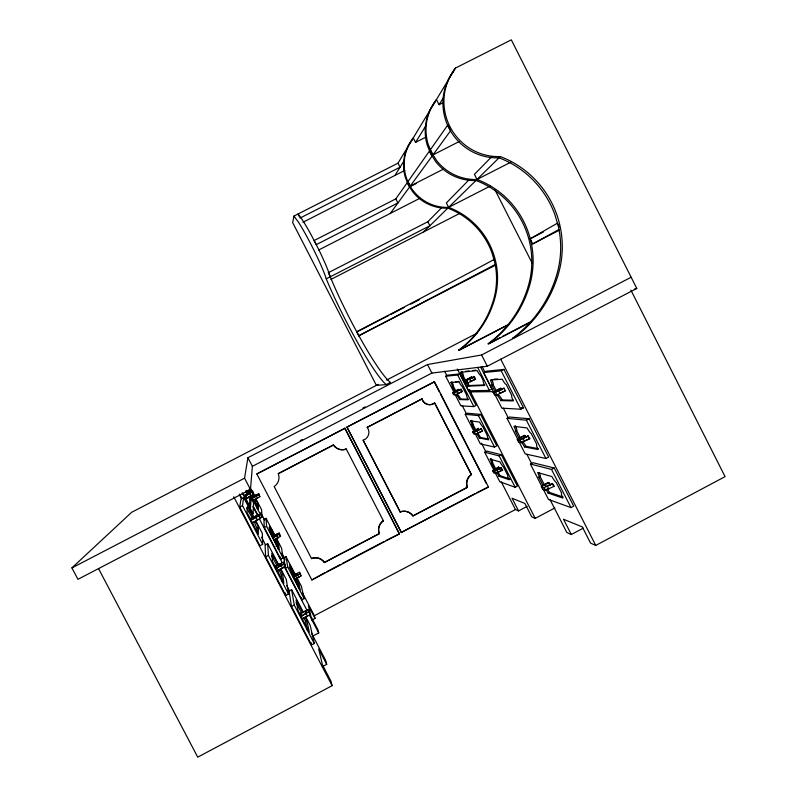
<?xml version="1.0" encoding="UTF-8"?>
<svg xmlns="http://www.w3.org/2000/svg" width="797" height="797" viewBox="0 0 797 797"><rect width="100%" height="100%" fill="white"/><g stroke="black" fill="none" stroke-linecap="round" stroke-linejoin="round"><path stroke-width="1.2" d="M257.003 531.479L257.032 528.012C252.579 521.099 255.648 519.315 258.338 527.335L258.348 534.219L246.97 512.371L247.528 506.553L253.496 517.383M257.202 508.655L257.232 505.119C253.576 499.749 256.285 498.245 258.318 504.561L258.318 509.243L250.916 495.256M256.843 473.946L344.981 428.278L399.466 533.831L311.846 579.957L256.843 473.946L344.981 428.278M251.374 514.603L253.077 513.716L253.546 502.797L250.128 496.232M245.277 494.917L250.099 492.407L250.019 493.313L245.157 495.844L246.393 498.504L253.715 494.459L253.755 493.552L252.51 491.151L245.307 494.688L246.104 496.521M252.111 523.051L250.736 520.043L256.116 517.233L256.136 515.998L250.826 518.468L258.796 514.613L260.201 518.508L252.111 523.051L257.511 519.913M253.715 494.459L252.51 491.151M249.7 496.312L251.095 499.121L250.517 507.569L243.015 493.174M249.351 507.012L249.929 499.729L248.534 496.92M378.306 384.373L131.674 512.282L71.929 567.902L77.947 579.319L250.477 489.517L252.37 466.325L247.907 457.737L427.511 364.538L481.587 354.964L631.134 277.236M249.172 489.308L248.983 491.291L249.83 492.974M246.393 498.504L245.157 495.844M262.661 544.351L242.497 505.607L243.643 497.487L241.063 498.832L239.708 507.061L259.882 545.806L262.661 544.351L262.343 533.412L255.538 520.351M250.477 489.517L244.569 478.17L247.907 457.737M252.37 466.325L431.894 373.076L487.336 366.241L636.793 288.444L511.325 39.85L455.456 68.084L398.002 163.156L293.963 216.057L292.658 222.592L376.393 385.369L386.296 384.602L390.45 382.45L390.012 382.062A92.621 9.694 63 0 1 372.488 358.929A71.162 7.352 62.9 0 1 357.723 333.614L353.858 326.421A71.162 7.352 62.9 0 1 330.267 276.798L328.713 273.769M394.884 175.479L404.557 159.978M412.597 138.997L408.253 145.761L405.274 153.243A42.62 42.022 64.7 0 0 405.284 177.253L408.283 184.804L412.627 191.649A42.62 42.022 64.7 0 0 447.824 208.147A74.958 74.29 71.5 0 1 492.028 252.968L494.648 261.874A74.958 74.29 71.5 0 1 493.881 298.586A96.258 95.451 68.4 0 1 460.168 348.976L458.474 350.401L461.015 348.787A96.666 95.849 68.4 0 0 494.867 298.188A75.277 74.599 71.5 0 0 448.621 207.369A42.799 42.191 64.7 0 1 408.901 183.898A42.799 42.191 64.7 0 1 413.245 137.921L415.526 142.394L425.877 125.806M435.57 100.98L430.589 108.741L427.162 117.338A48.976 48.179 65.1 0 0 427.172 144.924L430.609 153.602L435.6 161.482A48.976 48.179 65.1 0 0 475.968 180.491A86.116 85.219 72.1 0 1 528.75 284.399A110.604 109.518 69 0 1 490.095 342.232L488.153 343.866L491.211 341.983A111.132 110.036 69.1 0 0 530.045 283.871A86.524 85.618 72.1 0 0 477.014 179.464A49.215 48.408 65.2 0 1 436.457 160.356L431.436 152.436L427.989 143.719A49.215 48.408 65.2 0 1 436.427 99.565L439.047 104.716L443.6 97.403M454.41 69.817L448.9 78.395L445.105 87.899A54.186 53.21 65.4 0 0 499.022 157.826A95.261 94.146 72.5 0 1 554.971 214.871L558.279 226.179A95.261 94.146 72.5 0 1 557.302 272.783A122.359 121.024 69.5 0 1 514.613 336.713L512.461 338.516L515.968 336.404A123.017 121.662 69.5 0 0 558.886 272.136A95.77 94.644 72.5 0 0 500.307 156.571A54.475 53.489 65.4 0 1 449.906 126.554A54.475 53.489 65.4 0 1 455.456 68.084M395.83 198.861L397.922 202.956L316.27 244.639L314.157 240.525L395.83 198.861L407.357 182.473L409.628 186.916L390.311 213.397M410.256 186.05L432.153 156.033L429.543 150.922L407.984 181.577L410.256 186.05L443.142 169.283M432.99 154.887L450.624 130.718L447.745 125.059L430.37 149.746L432.99 154.887L459.241 141.527M328.195 272.763L427.879 221.725L441.349 207.997M469.015 179.833L446.35 202.916L448.621 207.369L490.285 186.04M491.819 156.62L474.414 174.344L477.014 179.464L510.927 162.13M423.675 231.877L500.307 156.571M549.123 482.574L543.952 485.313L546.812 486.22L552.042 483.46L554.124 486.329L545.547 490.235L542.697 489.288L541.362 486.678L543.245 485.084L548.406 482.364L550.458 485.194M302.84 612.196L296.076 599.842L298.028 610.452L302.232 619.329L310.143 614.517L308.26 609.685L300.2 613.331L301.674 616.509L300.2 613.331M300.838 616.659L308.758 611.867L308.26 609.685M498.992 467.261L494.698 469.523L496.651 470.14L500.984 467.859L502.608 470.2L495.604 473.458L493.652 472.81L492.546 470.648L498.504 467.112L500.098 469.423M525.084 435.471L519.893 438.201L522.513 438.639L527.753 435.889L529.786 438.639L521.238 442.664L518.628 442.186L517.293 439.565L519.236 438.091L524.416 435.371L525.97 437.224M298.566 603.977L297.241 604.684L296.026 602.821M294.492 579.817L301.037 575.942L299.552 572.266L292.907 575.344L294.113 577.895M292.987 575.713L297.361 573.412L297.689 574.906L293.346 577.616L299.901 573.75L299.552 572.266M275.593 566.398L280.913 563.609L281.142 565.332L275.772 568.141L277.207 571.26L285.206 566.587L283.563 562.224L275.553 565.97L276.967 569.048M275.812 568.59L283.822 563.917M472.601 431.785L478.608 428.338L474.753 430.659L476.546 430.958L481.348 428.756L482.474 430.948L475.5 434.285L473.717 433.957L472.601 431.785L474.374 432.094L481.348 428.756M278.253 537.537L273.869 540.157L280.474 536.381L279.149 533.014L272.534 536.172L276.957 534.169L277.117 535.335L272.713 537.945L279.329 534.179L279.149 533.014M500.954 388.229L495.754 390.948L498.135 390.909L504.013 388.149L505.368 390.809L496.87 394.933L494.499 394.933L493.154 392.303L500.357 388.249L501.851 389.982M250.716 520.361L258.806 515.828L258.796 514.613M452.576 392.682L458.634 389.325L454.728 391.556L456.362 391.536L461.134 389.255L462.26 391.457L455.306 394.864L453.692 394.854L452.576 392.682L454.19 392.672L461.134 389.255M471.934 376.921L467.211 379.372L469.114 379.233L474.364 376.712L475.6 379.123L467.959 382.879L466.076 382.988L464.85 380.607L471.455 376.961L472.751 378.505M257.63 497.866L253.187 500.396L259.852 496.71L258.696 493.672L252.111 496.9L256.495 494.817L256.485 495.654L252.031 498.185L258.696 494.499L258.696 493.672M245.127 496.073L252.46 492.038M559.125 230.293L532.725 243.912L530.144 238.811L557.412 223.2L559.305 226.946M532.725 243.912L559.195 229.397M495.604 265.082L358.61 335.906M322.307 666.681L326.69 664.349L325.704 660.454L311.378 632.938M549.97 499.49L566.836 532.516L571.31 534.508L583.324 528.132M326.69 664.349L318.69 648.977L322.456 664.828L330.954 681.146L332.11 685.679L197.736 757.15L98.509 568.56M571.31 534.508L563.519 519.255L582.298 526.927L590.557 543.116L595.738 545.437L725.071 476.636L630.885 290.108M312.205 636.355L318.72 632.918L317.943 629.869L310.96 616.45L308.399 605.65L315.034 618.422L311.757 620.156M527.225 506.324L518.548 510.917L512.043 498.225L524.894 503.475L531.709 516.805L535.215 518.369L554.891 507.958M303.458 612.415L291.632 589.69L289.062 591.035L291.483 606.487L311.527 644.992L314.297 643.528L310.212 625.396L305.709 616.739M571.001 507.609L573.691 506.175L554.214 467.998L532.894 462.708L530.384 464.023L548.495 499.47L571.001 507.609L551.514 469.423L530.384 464.023M324.847 572.674L311.846 579.957M327.039 571.529L340.16 564.625M342.341 563.469L383.875 541.611M386.067 540.456L399.466 533.831M401.28 532.456L488.441 487.007L434.485 381.743L346.924 427.112L401.28 532.456L430.908 516.854M433.11 515.699L474.813 493.751M477.005 492.596L488.441 487.007M278.402 564.276L267.672 543.654L265.092 545.009L265.64 556.854L285.744 595.469L288.524 594.014L286.312 579.469L280.664 568.62M545.935 458.494L548.645 457.07L529.108 418.774L509.562 417.02L507.051 418.345L525.203 453.882L545.935 458.494L526.399 420.198L507.051 418.345M496.392 472.203A5.42 0.787 61.6 0 1 498.952 476.227L509.074 479.655L510.18 479.077L500.008 475.67A5.42 0.797 61.6 0 0 497.946 472.292M495.306 472.98L499.789 481.727L515.181 487.286L517.402 486.11L501.343 454.718L486.768 451.112L484.676 452.208L493.632 469.702M295.119 574.209L285.964 556.615L283.832 557.731L285.485 568.251L301.924 599.842L304.185 598.647L301.405 586.303L296.833 577.506M291.483 606.487L294.252 605.033L291.632 589.69M551.514 469.423L554.214 467.998M543.046 485.453L538.882 477.293L540.147 476.626A6.535 1.146 61.2 0 0 539.19 472.531M300.31 613.879L305.61 611.08L306.516 612.833M541.362 486.678L544.192 487.595L552.779 483.679M306.397 616.499L302.113 618.761L302.232 619.329M315.034 618.422L314.357 615.732L515.45 509.532L518.548 510.917M307.483 630.547L305.52 621.182L306.825 620.494L305.201 617.227M546.234 489.976A6.545 1.136 61 0 1 548.097 493.064L549.362 492.397L563.081 497.009M265.64 556.854L268.42 555.399L267.672 543.654M526.399 420.198L529.108 418.774M271.518 555.768L273.112 558.318L274.457 557.641L278.741 565.89M519.046 438.47L515.39 431.307L516.655 430.649A6.506 1.156 61.7 0 0 515.29 425.678M274.666 534.887L266.068 518.349L263.927 519.465L264.295 527.524L280.783 559.205L283.055 558.02L281.55 548.117L276.39 538.194M474.374 432.094L480.382 443.919L494.548 447.067L496.78 445.902L480.681 414.43L467.331 413.235L465.239 414.33L474.215 431.864M517.293 439.565L519.893 440.014L528.431 435.989M282.527 567.992L277.207 571.26M524.914 440.731L529.786 438.639M494.728 469.533L491.47 463.167A5.41 0.787 61.7 0 0 490.235 459.182L491.291 458.634M484.676 452.208L499.111 455.894L501.343 454.718M285.485 568.251L287.757 567.056L285.964 556.615M491.47 463.167L492.526 462.619A5.41 0.797 61.7 0 0 491.779 459.67M289.779 567.584L290.586 568.839L291.682 568.271L295.02 574.677M282.208 581.661L281.311 574.667L282.616 573.979L280.136 568.799M521.079 441.877A6.515 1.146 61.5 0 1 524.516 446.908L525.791 446.24L538.324 448.661M492.546 470.648L494.489 471.276L501.482 468.018M311.547 558.607L311.497 558.448A10.779 10.68 -45.7 0 1 324.349 562.423L379.213 533.582A10.72 10.63 -60.1 0 1 383.277 520.74L383.407 520.859A10.73 10.64 -60.1 0 0 379.332 533.721L324.409 562.592A10.789 10.69 -45.7 0 0 311.547 558.607L274.168 486.559A10.799 10.75 -33.1 0 0 278.273 473.647L333.415 444.955A10.73 10.7 -67 0 0 346.237 449.01L346.326 449.07A10.75 10.71 -67 0 1 333.495 445.005L333.415 444.955M400.094 511.903A10.71 10.62 -62.9 0 1 412.826 515.898L467.231 487.296A10.66 10.55 -74.6 0 1 471.266 474.514L434.584 402.993A8.109 8.06 -87.4 0 1 421.872 398.918L367.198 427.371A8.139 8.109 -73.5 0 1 363.123 440.213L400.233 512.023A10.72 10.63 -63 0 1 412.985 516.018L467.44 487.385A10.67 10.56 -74.6 0 1 471.485 474.594L434.763 402.993A8.119 8.07 -87.4 0 1 422.041 398.918L421.872 398.918M498.852 471.754L501.014 470.619M294.412 579.429L297.948 577.566M498.952 476.227L500.008 475.67M298.616 588.106L297.43 582.408L298.506 581.84L296.743 578.263M493.154 392.303L495.515 392.283L504.013 388.149M259.583 518.468L261.864 517.273L261.635 509.831L255.538 498.115M473.846 406.6L476.078 405.434L459.939 373.893L447.824 375.128L445.712 376.224L460.905 405.872L473.846 406.6L457.707 375.048L445.712 376.224M500.546 393.021L505.368 390.809M257.032 528.012L258.338 527.335M502.15 399.945A6.506 1.156 61.9 0 0 498.344 394.794L497.079 395.451A6.506 1.146 61.9 0 1 500.875 400.612L502.15 399.945L513.507 400.204M264.295 527.524L266.577 526.339L266.068 518.349M465.239 414.33L478.449 415.596L480.681 414.43M474.653 430.4L471.934 425.09A5.4 0.797 62 0 0 470.609 420.946L471.665 420.388A5.4 0.797 62 0 1 472.98 424.532L476.247 430.918M268.978 527.664L270.562 530.354L271.677 529.806L274.467 535.156M471.934 425.09L472.98 424.532M520.8 409.23L523.509 407.815L503.913 369.4L486.17 371.213L483.64 372.528L501.851 408.174L520.8 409.23L501.193 370.814L483.64 372.528M477.672 433.15L482.474 430.948M278.033 549.103L277.356 543.813L278.442 543.245L276.19 538.523M476.437 433.698A5.41 0.787 61.9 0 1 479.346 438.011L480.412 437.463L488.591 439.047M275.921 546.324L277.087 545.746L279.299 549.571L278.442 543.245M346.924 427.112L434.485 381.743M460.865 372.319L462.011 371.731A5.808 0.927 62.3 0 1 463.475 376.413L465.817 381.006L464.681 381.594L462.34 377.011A5.808 0.927 62.3 0 0 460.865 372.319L477.074 370.555A6.336 1.096 62.3 0 0 480.661 375.437L483.211 380.438A6.336 1.096 62.1 0 0 484.696 385.479L467.939 386.147A5.808 0.917 62.2 0 0 464.681 381.594M457.707 375.048L459.939 373.893M455.037 392.094L452.307 386.774A5.4 0.797 62.3 0 0 450.903 382.46L451.959 381.902A5.4 0.807 62.3 0 1 453.363 386.216L456.093 391.546M462.34 377.011L463.475 376.413M333.495 445.005L278.273 473.647M422.041 398.918L367.198 427.371M254.412 496.611L251.623 491.241L250.547 491.809L249.351 489.886M452.307 386.774L453.363 386.216M464.85 380.607L466.733 380.478L474.364 376.712M246.412 498.264L251.284 495.734M470.34 381.643L475.6 379.123M249.929 499.729L251.095 499.121M467.939 386.147L469.084 385.549L484.725 384.891M239.708 507.061L242.497 505.607M501.193 370.814L503.913 369.4M457.488 393.728L462.26 391.457M457.339 369.031L468.467 390.789L469.971 390.002M257.232 505.119L258.318 504.561M460.726 399.018A5.4 0.797 62.2 0 0 457.727 394.744L456.671 395.292A5.4 0.797 62.2 0 1 459.67 399.576L460.726 399.018L468.038 399.187M246.562 507.878L248.913 511.823L250.268 511.176M494.987 391.347L491.839 385.2L493.114 384.533A6.496 1.166 62.1 0 0 491.928 379.98M468.467 390.789L489.418 390.42L491.898 389.115L480.74 367.278M386.595 380.079L477.214 333.076M458.474 350.401L507.908 324.748M459.311 350.222L508.944 324.449M300.25 440.631L302.452 439.486M363.043 408.014L365.245 406.868M488.153 343.866L500.267 337.569M502.469 336.434L530.005 322.127M489.248 343.627L530.872 322.008M512.461 338.516L515.759 336.792M71.929 567.902L244.569 478.17M530.144 238.811L543.345 232.007M356.628 332.04L388.677 315.512M390.889 314.367L404.159 307.532M410.794 304.115L419.63 299.552M386.296 384.602L385.858 384.214A92.641 9.325 63 0 1 368.503 360.991A71.182 7.073 62.9 0 1 326.252 278.85L429.922 225.74L427.879 221.725M330.944 279.398L459.67 213.437M410.714 186.359L416.173 183.579M318.611 250.019L420.019 198.224M415.526 142.394L426.534 136.805M300.07 218.059L400.054 167.191L398.002 163.156M302.96 222.263L404.737 170.458M439.047 104.716L443.441 102.484M634.432 289.112L636.793 288.444M465.498 371.342L468.995 370.954M472.482 370.555L475.978 370.167M455.466 381.673L458.962 381.454M494.01 379.173L497.597 378.944M450.903 382.46L459.022 381.952A5.679 0.877 62.3 0 0 462.17 386.376L466.753 395.332A5.679 0.877 62.1 0 0 468.158 399.785L459.67 399.576M470.519 391.905L493.652 391.626M500.875 400.612L513.298 400.921A6.914 1.295 61.8 0 1 511.833 395.511L506.274 384.622A6.914 1.305 62 0 1 502.24 379.252L490.344 379.99A6.496 1.156 62.1 0 1 491.839 385.2M521.118 407.695L523.509 407.815M273.112 558.318L276.908 565.541M470.609 420.946L479.545 422.051A5.679 0.877 61.9 0 0 482.773 426.644L487.346 435.57A5.689 0.877 61.8 0 0 488.651 439.844L479.346 438.011M524.516 446.908L538.134 449.588A6.934 1.285 61.3 0 1 536.799 444.437L531.26 433.578A6.924 1.295 61.5 0 1 527.106 427.979L514.015 426.345A6.506 1.146 61.7 0 1 515.39 431.307M490.235 459.182L499.988 461.911A5.699 0.877 61.6 0 0 503.296 466.653L507.858 475.56A5.709 0.867 61.5 0 0 509.074 479.655M502.608 470.2L500.984 467.859M554.124 486.329L552.042 483.46M548.097 493.064L562.891 498.095A6.974 1.275 60.8 0 1 561.696 493.213L556.167 482.384A6.954 1.285 61 0 1 551.893 476.556L537.626 472.561A6.535 1.136 61.2 0 1 538.882 477.293M363.123 440.213L400.233 512.023M270.562 530.354L273.391 535.714M271.677 529.806L269.506 526.06L269.984 531.659L277.047 545.736M248.913 511.823L252.201 518.06M251.623 491.241L249.919 488.382M274.407 557.641L271.837 553.267L272.544 561.486L283.881 583.274L282.616 573.979M291.602 568.211L289.59 564.694L290.925 571.927L300.22 589.79L298.506 581.84M293.963 216.057L298.267 221.915A38.455 3.577 63.3 0 1 326.252 278.85M258.696 494.499L259.852 496.71M279.329 534.179L280.474 536.381M299.901 573.75L301.037 575.942M256.475 495.873L257.63 498.085M277.157 535.624L278.302 537.836M297.769 575.285L298.915 577.486M249.999 487.455L254.432 495.983M252.221 495.027L253.336 497.169M290.616 568.839L293.944 575.245M260.749 512.67L264.743 520.341M281.849 553.238L284.698 558.717M302.382 592.709L314.357 615.732M283.832 557.731L284.977 559.932M250.009 493.532L251.264 495.963M248.186 490.992L249.331 493.184M250.467 495.375L261.864 517.273M266.577 526.339L283.055 558.02M287.757 567.056L304.185 598.647M247.279 490.753L248.983 494.04M246.801 490.344L248.724 494.04M283.563 562.224L284.937 564.864M258.806 515.828L260.201 518.508M308.758 611.867L310.143 614.517M245.635 490.952L247.558 494.648M253.316 506.414L257.869 515.181M253.038 506.673L257.61 515.46M259.324 518.747L282.168 562.662M283.881 565.95L307.293 610.96M309.575 615.354L318.72 632.918M280.913 563.609L281.829 565.372M256.106 517.552L257.501 520.232M281.202 565.76L282.586 568.44M306.207 613.829L307.592 616.499M242.198 492.815L253.077 513.716M243.643 497.487L254.412 518.17M297.271 604.654L301.555 612.883M239.648 494.14L241.939 498.533M239.289 494.429L241.561 498.802M261.536 537.178L265.55 544.879M286.751 585.606L289.61 591.105M275.553 565.97L276.918 568.61M268.42 555.399L288.524 594.014M294.252 605.033L314.297 643.528M233.75 496.78L332.11 685.679M347.103 427.172L401.568 532.725M344.812 428.208L399.187 533.552M346.237 449.01L383.407 520.859M427.511 364.538L431.894 373.076M434.136 381.763L439.237 391.716M440.372 393.927L486.28 483.5M299.542 217.043L297.988 214.014A38.445 3.716 63.3 0 1 311.766 235.982L318.611 249.292A38.445 3.716 63.3 0 1 330.267 276.798M527.753 435.889L529.108 438.529M524.416 435.371L525.313 437.115M481.587 354.964L487.336 366.241M498.743 390.899L500.098 393.559M523.171 438.748L524.536 441.399M547.539 486.449L548.884 489.099M493.114 384.533L496.252 390.689M516.655 430.649L520.321 437.802M540.147 476.626L544.311 484.785M495.515 392.283L496.87 394.933M519.893 440.014L521.238 442.664M544.192 487.595L545.547 490.235M482.125 366.67L484.895 372.089M503.305 408.124L508.366 418.026M526.917 454.36L531.978 464.262M477.702 367.477L489.418 390.42M473.876 376.762L475.102 379.163M471.455 376.961L472.262 378.545M469.592 379.203L470.828 381.614M466.733 380.478L467.959 382.879M469.403 389.723L535.215 518.369M478.449 415.596L494.548 447.067M499.111 455.894L515.181 487.286M460.716 389.265L461.832 391.457M498.504 467.112L499.609 469.274M497.149 470.3L498.264 472.482M456.771 391.526L457.896 393.728M477.005 431.038L478.12 433.229M492.526 462.619L495.784 468.975M444.636 371.233L446.898 375.666M462.2 405.534L466.733 414.38M481.458 443.152L485.991 451.999M501.283 481.876L515.45 509.532M494.489 471.276L495.604 473.458M297.43 582.408L295.488 578.433M277.356 543.813L275.114 539.091M495.086 261.735L493.961 259.523A141.806 1.455 -27.3 0 1 430.948 292.897A137.214 1.365 -27.3 0 1 356.707 331.721L358.74 335.676A137.194 0.797 -27.3 0 0 433.05 297.032A141.786 0.847 -27.3 0 0 495.355 264.395M500.755 359.228L595.738 545.437M305.52 621.182L303.906 617.914M281.311 574.667L278.84 569.476M495.047 189.975L532.237 263.259M305.61 611.08L306.088 613.272L300.738 616.101L309.336 632.17L306.825 620.494M301.435 597.591L301.924 599.842M311.009 642.551L311.527 644.992M280.474 556.993L280.783 559.205M285.416 593.028L285.744 595.469M477.493 433.15A5.41 0.797 61.9 0 1 480.412 437.463M466.903 382.072A5.808 0.927 62.2 0 1 469.084 385.549M547.14 488.78A6.545 1.136 61 0 1 549.362 492.397M522.344 441.209A6.515 1.146 61.5 0 1 525.791 446.24"/></g></svg>
